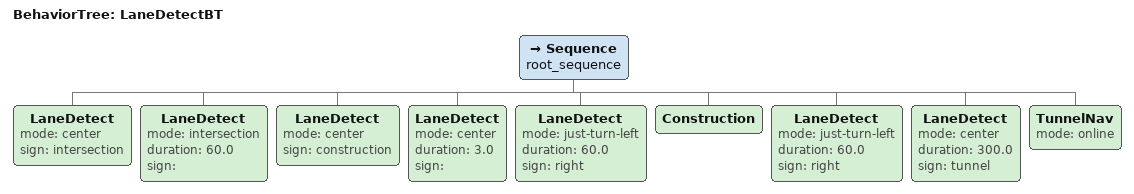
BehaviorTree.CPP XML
<root main_tree_to_execute="LaneDetectBT">
    <BehaviorTree ID="LaneDetectBT">
        <Sequence name="root_sequence">
            <LaneDetect mode="center" sign="intersection"/>    <!-- Sign-based center mode (succeed after see turn left/right "intersection" sign)-->
            <LaneDetect mode="intersection" duration="60.0" sign=""/>    <!-- Turn right/left depend on camera, (succeed after crossing two intersect or after 60s) -->
            <LaneDetect mode="center" sign="construction"/> <!-- Sign-based center mode (succeed after see construction sign)-->
            <LaneDetect mode="center" duration="3.0" sign=""/>
            <LaneDetect mode="just-turn-left" duration="60.0" sign="right"/>   <!-- Turn left (succeed after 90 degree) but following right lane -->
            <!-- Turn left (succeed after crossing one intersect or after 60s) -->
            <!-- Turn right (succeed after crossing one intersect or after 60s) -->

            <Construction />    Construction mission node
            <LaneDetect mode="just-turn-left" duration="60.0" sign="right"/>

            <!-- Skipping to last Mission-->
            <!-- Turn right/left depend on camera, (succeed after crossing two intersect or after 60s) -->
            <LaneDetect mode="center" duration="300.0" sign="tunnel"/>
            <TunnelNav mode="online"/>
            <!-- Tunnel navigation offline mode need map-->
        </Sequence>
    </BehaviorTree>
</root>
